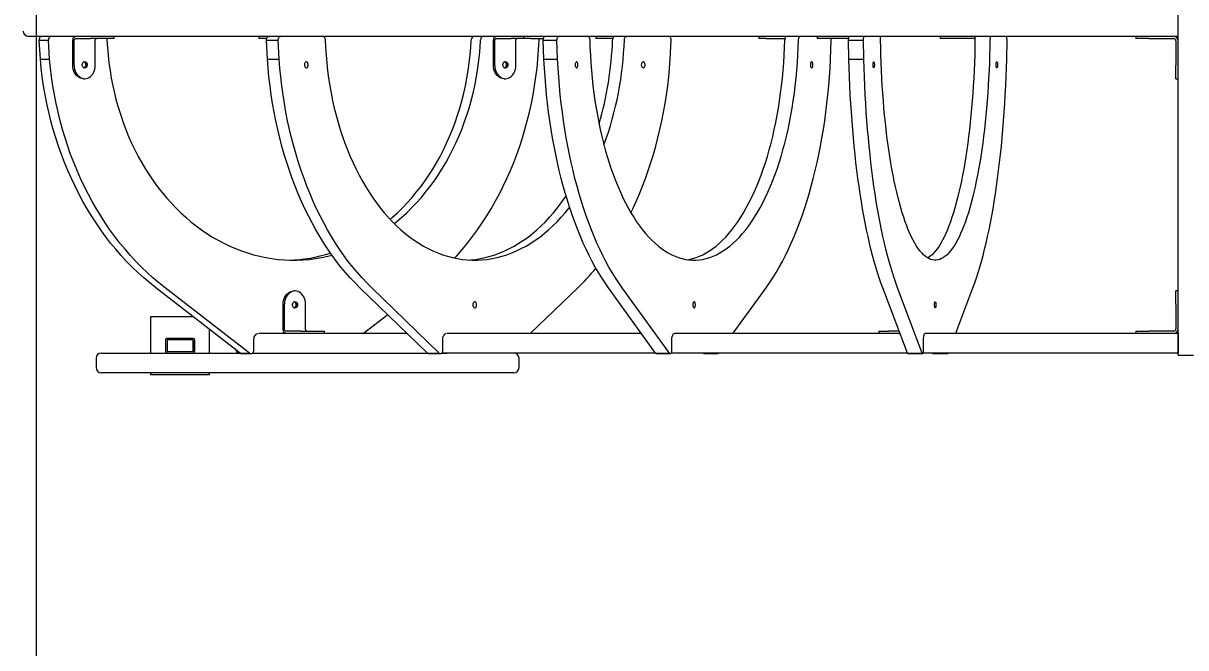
# Model space of a CAD drawing. Header units: millimetres. Extents: x -5243 to 4376, y -6091 to 4501.
# Drawn here: x -2924 to -1334, y -809 to 45 of the extents above; entities that cross this region are included whole.
import ezdxf

# ---------------------------------------------------------------- set-up
doc = ezdxf.new("R2010")
doc.units = ezdxf.units.MM
doc.layers.add('DIKOM_РАЗМЕР_ЗОНА', color=7, linetype='Continuous')
doc.layers.add('DIKOM_РАЗМЕР_ОБЪЕКТА', color=7, linetype='Continuous')
doc.styles.add('style1', font='arial.ttf', dxfattribs={"width": 0.8})
doc.dimstyles.new('1-50', dxfattribs={"dimtxt": 300, "dimasz": 200, "dimexe": 100, "dimexo": 0, "dimgap": 100, "dimtad": 1, "dimtxsty": 'style1', "dimcen": 200, "dimclrd": 7, "dimclre": 7, "dimclrt": 7, "dimadec": 1, "dimazin": 2, "dimtfac": 1, "dimtmove": 0, "dimatfit": 2, "dimfxl": 0, "dimlwd": 25, "dimlwe": 18, "dimarcsym": 0})

# ---------------------------------------------------------------- blocks, each defined once
blk = doc.blocks.new('*D11')
at = {"layer": 'Defpoints', "color": 0, "transparency": 16777216}
for p in [(-2906.5, 292.2), (2875.7, 212), (-2906.5, -4465.8)]:
    blk.add_point(p, dxfattribs=at)
at = {"layer": 'DIKOM_РАЗМЕР_ОБЪЕКТА', "color": 7, "lineweight": 18, "transparency": 16777216}
for p, q in [((-2906.5, 292.2), (-2906.5, -4565.8)), ((2875.7, 212), (2875.7, -4565.8))]:
    blk.add_line(p, q, dxfattribs=at)
at = {"layer": 'DIKOM_РАЗМЕР_ОБЪЕКТА', "color": 7, "lineweight": 25, "transparency": 16777216}
blk.add_line((2675.7, -4465.8), (-2706.5, -4465.8), dxfattribs=at)
at = {"layer": 'DIKOM_РАЗМЕР_ОБЪЕКТА', "color": 7, "transparency": 16777216}
for points in [[(-2706.5, -4432.5), (-2706.5, -4499.1), (-2906.5, -4465.8)], [(2675.7, -4432.5), (2675.7, -4499.1), (2875.7, -4465.8)]]:
    blk.add_solid(points, dxfattribs=at)
at = {"layer": 'DIKOM_РАЗМЕР_ОБЪЕКТА', "color": 7, "transparency": 16777216, "insert": (1204.8, -4212.6), "char_height": 300, "attachment_point": 5, "style": 'style1'}
blk.add_mtext('5800', dxfattribs=at)
blk = doc.blocks.new('*D12')
at = {"layer": 'Defpoints', "color": 0, "transparency": 16777216}
for p in [(-1173.1, 2502), (-3508.9, -3299.1), (1059.9, -3299.1)]:
    blk.add_point(p, dxfattribs=at)
at = {"layer": 'DIKOM_РАЗМЕР_ОБЪЕКТА', "color": 7, "lineweight": 18, "transparency": 16777216}
for p, q in [((-1173.1, 2502), (-3608.9, 2502)), ((1059.9, -3299.1), (-3608.9, -3299.1))]:
    blk.add_line(p, q, dxfattribs=at)
at = {"layer": 'DIKOM_РАЗМЕР_ОБЪЕКТА', "color": 7, "lineweight": 25, "transparency": 16777216}
blk.add_line((-3508.9, 2302), (-3508.9, -3099.1), dxfattribs=at)
at = {"layer": 'DIKOM_РАЗМЕР_ОБЪЕКТА', "color": 7, "transparency": 16777216}
for points in [[(-3542.2, 2302), (-3475.6, 2302), (-3508.9, 2502)], [(-3542.2, -3099.1), (-3475.6, -3099.1), (-3508.9, -3299.1)]]:
    blk.add_solid(points, dxfattribs=at)
at = {"layer": 'DIKOM_РАЗМЕР_ОБЪЕКТА', "color": 7, "transparency": 16777216, "insert": (-3762.1, 53.3), "char_height": 300, "attachment_point": 5, "rotation": 90, "style": 'style1'}
blk.add_mtext('5800', dxfattribs=at)
blk = doc.blocks.new('*D13')
at = {"layer": 'Defpoints', "color": 0, "transparency": 16777216}
for p in [(-890.5, 4500.9), (-4792.5, -4799.1), (1170.9, -4799.1)]:
    blk.add_point(p, dxfattribs=at)
at = {"layer": 'DIKOM_РАЗМЕР_ЗОНА', "color": 7, "lineweight": 18, "transparency": 16777216}
for p, q in [((-890.5, 4500.9), (-4892.5, 4500.9)), ((1170.9, -4799.1), (-4892.5, -4799.1))]:
    blk.add_line(p, q, dxfattribs=at)
at = {"layer": 'DIKOM_РАЗМЕР_ЗОНА', "color": 7, "lineweight": 25, "transparency": 16777216}
blk.add_line((-4792.5, 4300.9), (-4792.5, -4599.1), dxfattribs=at)
at = {"layer": 'DIKOM_РАЗМЕР_ЗОНА', "color": 7, "transparency": 16777216}
for points in [[(-4825.8, 4300.9), (-4759.1, 4300.9), (-4792.5, 4500.9)], [(-4825.8, -4599.1), (-4759.1, -4599.1), (-4792.5, -4799.1)]]:
    blk.add_solid(points, dxfattribs=at)
at = {"layer": 'DIKOM_РАЗМЕР_ЗОНА', "color": 7, "transparency": 16777216, "insert": (-5045.8, 21.3), "char_height": 300, "attachment_point": 5, "rotation": 90, "style": 'style1'}
blk.add_mtext('9300', dxfattribs=at)
blk = doc.blocks.new('*D14')
at = {"layer": 'Defpoints', "color": 0, "transparency": 16777216}
for p in [(4375.8, 43.3), (-4406.5, -179.2), (4375.8, -5991.4)]:
    blk.add_point(p, dxfattribs=at)
at = {"layer": 'DIKOM_РАЗМЕР_ЗОНА', "color": 7, "lineweight": 18, "transparency": 16777216}
for p, q in [((4375.8, 43.3), (4375.8, -6091.4)), ((-4406.5, -179.2), (-4406.5, -6091.4))]:
    blk.add_line(p, q, dxfattribs=at)
at = {"layer": 'DIKOM_РАЗМЕР_ЗОНА', "color": 7, "lineweight": 25, "transparency": 16777216}
blk.add_line((-4206.5, -5991.4), (4175.8, -5991.4), dxfattribs=at)
at = {"layer": 'DIKOM_РАЗМЕР_ЗОНА', "color": 7, "transparency": 16777216}
for points in [[(-4206.5, -5958.1), (-4206.5, -6024.8), (-4406.5, -5991.4)], [(4175.8, -5958.1), (4175.8, -6024.8), (4375.8, -5991.4)]]:
    blk.add_solid(points, dxfattribs=at)
at = {"layer": 'DIKOM_РАЗМЕР_ЗОНА', "color": 7, "transparency": 16777216, "insert": (1186.8, -5738.3), "char_height": 300, "attachment_point": 5, "style": 'style1'}
blk.add_mtext('8800', dxfattribs=at)

msp = doc.modelspace()

# ---------------------------------------------------------------- linework, layer by layer
at = {"color": 7, "linetype": 'Continuous', "lineweight": 15}
for p, q in [((-1344.07, -309.1), (-1344.07, 390.9)), ((-2906.466, 27.4), (-2917.079, 27.4)), ((-2892.051, 27.4), (-2906.466, 27.4)), ((-2902.266, 22.177), (-2889.665, 22.177)), ((-2900.698, -3.746), (-2902.266, 22.177)), ((-2888.384, 27.4), (-2892.051, 27.4)), ((-2888.097, -3.746), (-2889.665, 22.177)), ((-2598.467, 27.4), (-2888.384, 27.4)), ((-2856.17, -12.6), (-2856.17, 21.4)), ((-2854.369, -12.6), (-2854.369, 21.4)), ((-2852.569, 24.4), (-2832.167, 24.4)), ((-2806.967, 24.4), (-2832.167, 24.4)), ((-2825.571, -12.6), (-2825.571, 21.4)), ((-2799.768, 24.4), (-2806.967, 24.4)), ((-2799.768, 24.4), (-2799.768, 27.4)), ((-2601.654, 27.4), (-2601.654, 24.4)), ((-2595.187, 24.4), (-2601.654, 24.4)), ((-2593.243, 27.4), (-2598.467, 27.4)), ((-2591.039, 24.4), (-2595.187, 24.4)), ((-2577.084, 27.4), (-2593.243, 27.4)), ((-2591.303, 22.177), (-2575.18, 22.177)), ((-2590.047, -3.746), (-2591.303, 22.177)), ((-2572.269, 27.4), (-2577.084, 27.4)), ((-2573.924, -3.746), (-2575.18, 22.177)), ((-2219.956, 27.4), (-2572.269, 27.4)), ((-2280.663, -12.6), (-2280.663, 21.4)), ((-2278.863, -12.6), (-2278.863, 21.4)), ((-2277.063, 24.4), (-2256.661, 24.4)), ((-2239.608, 24.4), (-2256.661, 24.4)), ((-2250.065, -12.6), (-2250.065, 21.4)), ((-2239.608, 27.4), (-2239.608, 24.4)), ((-2229.657, 24.4), (-2239.608, 24.4)), ((-2229.657, 24.4), (-2212.419, 24.4)), ((-2213.966, 27.4), (-2219.956, 27.4)), ((-2219.938, -3.746), (-2218.369, 22.177)), ((-2195.081, 27.4), (-2213.966, 27.4)), ((-2212.604, 22.177), (-2193.82, 22.177)), ((-2211.727, -3.746), (-2212.604, 22.177)), ((-2189.502, 27.4), (-2195.081, 27.4)), ((-2192.944, -3.746), (-2193.82, 22.177)), ((-1801.971, 27.4), (-2189.502, 27.4)), ((-2140.716, 27.4), (-2140.716, 24.4)), ((-2134.249, 24.4), (-2140.716, 24.4)), ((-2117.522, 24.4), (-2134.249, 24.4)), ((-2038.777, -3.746), (-2037.521, 22.177)), ((-1917.896, 27.4), (-1917.896, 24.4)), ((-1907.945, 24.4), (-1917.896, 24.4)), ((-1907.945, 24.4), (-1881.928, 24.4)), ((-1837.77, 27.4), (-1837.77, 24.4)), ((-1823.983, 24.4), (-1837.77, 24.4)), ((-1794.798, 24.4), (-1823.983, 24.4)), ((-1819.438, -3.746), (-1818.561, 22.177)), ((-1795.682, 27.4), (-1801.971, 27.4)), ((-1775.094, 27.4), (-1795.682, 27.4)), ((-1794.894, 22.177), (-1774.477, 22.177)), ((-1794.435, -3.746), (-1794.894, 22.177)), ((-1768.948, 27.4), (-1775.094, 27.4)), ((-1774.019, -3.746), (-1774.477, 22.177)), ((-1408.405, 27.4), (-1768.948, 27.4)), ((-1669.385, 27.4), (-1669.385, 24.4)), ((-1655.598, 24.4), (-1669.385, 24.4)), ((-1622.543, 24.4), (-1655.598, 24.4)), ((-1578.525, -3.746), (-1578.067, 22.177)), ((-1344.07, 27.4), (-1408.405, 27.4)), ((-1402.07, 27.4), (-1402.07, 24.4)), ((-1384.07, 24.4), (-1402.07, 24.4)), ((-1384.07, 24.4), (-1350.07, 24.4)), ((-1347.07, 21.4), (-1347.07, -12.6)), ((-2900.698, -3.746), (-2888.097, -3.746)), ((-2590.047, -3.746), (-2573.924, -3.746)), ((-2211.727, -3.746), (-2192.944, -3.746)), ((-1794.435, -3.746), (-1774.019, -3.746)), ((-1347.07, -30.6), (-1347.07, -12.6)), ((-2841.77, -30.6), (-2839.97, -30.6)), ((-2266.264, -30.6), (-2264.464, -30.6)), ((-1347.07, -30.6), (-1344.07, -30.6)), ((-2627.194, -406.061), (-2742.673, -316.822)), ((-2614.593, -406.061), (-2730.072, -316.822)), ((-2370.991, -406.061), (-2463.48, -316.822)), ((-2354.867, -406.061), (-2447.357, -316.822)), ((-2229.868, -379.079), (-2165.343, -316.822)), ((-2058.836, -406.061), (-2123.39, -316.822)), ((-2040.053, -406.061), (-2104.607, -316.822)), ((-1952.81, -379.079), (-1907.775, -316.822)), ((-1714.412, -406.061), (-1748.2, -316.822)), ((-1693.996, -406.061), (-1727.783, -316.822)), ((-1648.333, -379.079), (-1624.761, -316.822)), ((-1344.07, -409.1), (-1344.07, -309.1)), ((-2552.217, -321.08), (-2554.017, -321.08)), ((-1344.07, -321.079), (-1347.07, -321.079)), ((-1347.07, -339.079), (-1347.07, -321.079)), ((-2568.417, -373.08), (-2568.417, -339.08)), ((-2566.617, -373.08), (-2566.617, -339.08)), ((-2537.818, -373.08), (-2537.818, -339.08)), ((-1347.07, -339.079), (-1347.07, -373.079)), ((-2749.567, -406.079), (-2749.567, -356.079)), ((-2749.567, -356.079), (-2749.564, -356.079)), ((-2749.564, -406.079), (-2749.564, -356.079)), ((-2749.564, -356.079), (-2691.873, -356.079)), ((-2458.525, -379.079), (-2425.448, -353.518)), ((-2669.564, -373.319), (-2669.564, -406.079)), ((-2601.231, -379.079), (-2597.558, -379.079)), ((-2597.558, -379.079), (-2398.956, -379.079)), ((-2544.414, -376.08), (-2564.816, -376.08)), ((-2544.414, -376.08), (-2519.214, -376.08)), ((-2519.214, -376.08), (-2512.015, -376.08)), ((-2512.015, -379.079), (-2512.015, -376.08)), ((-2344.172, -379.079), (-2339.382, -379.079)), ((-2339.382, -379.079), (-2078.355, -379.079)), ((-2078.752, -378.53), (-2078.752, -379.079)), ((-2032.533, -379.079), (-2027.015, -379.079)), ((-2027.015, -379.079), (-1724.628, -379.079)), ((-1753.578, -376.08), (-1753.578, -379.079)), ((-1753.578, -376.08), (-1739.791, -376.08)), ((-1725.764, -376.08), (-1739.791, -376.08)), ((-1690.041, -379.079), (-1683.977, -379.079)), ((-1683.977, -379.079), (-1550.63, -379.079)), ((-1550.63, -379.079), (-1445.104, -379.079)), ((-1445.104, -379.079), (-1344.07, -379.079)), ((-1402.07, -376.079), (-1402.07, -379.079)), ((-1402.07, -376.079), (-1384.07, -376.079)), ((-1350.07, -376.079), (-1384.07, -376.079)), ((-1344.07, -379.079), (-1344.07, -386.079)), ((-2729.564, -388.579), (-2729.564, -403.579)), ((-2729.236, -388.579), (-2729.236, -403.579)), ((-2727.235, -388.579), (-2727.235, -403.579)), ((-2726.736, -386.079), (-2727.064, -386.079)), ((-2691.735, -386.079), (-2726.736, -386.079)), ((-2691.735, -388.079), (-2726.736, -388.079)), ((-2691.565, -403.579), (-2691.565, -388.579)), ((-2691.236, -403.579), (-2691.236, -388.579)), ((-2689.235, -403.579), (-2689.235, -388.579)), ((-2608.414, -401.868), (-2608.414, -387.079)), ((-2349.918, -401.868), (-2349.918, -387.079)), ((-2036.599, -401.868), (-2036.599, -387.079)), ((-1692.188, -401.868), (-1692.188, -387.079)), ((-1344.07, -386.079), (-1344.07, -399.079)), ((-2824.46, -413.079), (-2824.46, -426.079)), ((-2817.46, -406.079), (-2808.193, -406.079)), ((-2808.193, -406.079), (-2627.172, -406.079)), ((-2726.736, -404.079), (-2691.735, -404.079)), ((-2627.172, -406.079), (-2627.418, -406.079)), ((-2627.194, -406.061), (-2614.593, -406.061)), ((-2625.015, -406.869), (-2612.414, -406.869)), ((-2610.257, -406.079), (-2601.231, -406.079)), ((-2601.231, -406.079), (-2597.558, -406.079)), ((-2597.558, -406.079), (-2370.973, -406.079)), ((-2370.991, -406.061), (-2354.867, -406.061)), ((-2369.245, -406.869), (-2353.122, -406.869)), ((-2351.394, -406.079), (-2349.599, -406.079)), ((-2344.172, -406.079), (-2351.394, -406.079)), ((-2349.599, -406.079), (-2344.172, -406.079)), ((-2339.382, -406.079), (-2344.172, -406.079)), ((-2058.824, -406.079), (-2339.382, -406.079)), ((-2245.799, -426.079), (-2245.799, -413.079)), ((-2058.836, -406.061), (-2040.053, -406.061)), ((-2057.618, -406.869), (-2038.835, -406.869)), ((-2032.533, -406.079), (-2037.629, -406.079)), ((-2027.015, -406.079), (-2032.533, -406.079)), ((-1716.709, -406.079), (-2027.015, -406.079)), ((-1992.33, -406.869), (-1973.546, -406.869)), ((-1714.406, -406.079), (-1716.709, -406.079)), ((-1714.412, -406.061), (-1693.996, -406.061)), ((-1713.775, -406.869), (-1693.358, -406.869)), ((-1690.041, -406.079), (-1692.727, -406.079)), ((-1683.977, -406.079), (-1690.041, -406.079)), ((-1550.63, -406.079), (-1683.977, -406.079)), ((-1679.603, -406.869), (-1659.186, -406.869)), ((-1445.104, -406.079), (-1550.63, -406.079)), ((-1344.07, -406.079), (-1445.104, -406.079)), ((-1344.07, -399.079), (-1344.07, -406.079)), ((-1344.07, -409.1), (-1323.07, -409.1)), ((-2808.193, -433.079), (-2817.46, -433.079)), ((-2615.616, -433.079), (-2808.193, -433.079)), ((-2749.567, -436.079), (-2749.567, -433.079)), ((-2749.567, -436.079), (-2749.564, -436.079)), ((-2749.564, -436.079), (-2749.564, -433.079)), ((-2669.564, -436.079), (-2749.564, -436.079)), ((-2669.564, -433.079), (-2669.564, -436.079)), ((-2601.231, -433.079), (-2615.616, -433.079)), ((-2597.558, -433.079), (-2601.231, -433.079)), ((-2365.35, -433.079), (-2597.558, -433.079)), ((-2360.254, -433.079), (-2365.35, -433.079)), ((-2349.599, -433.079), (-2360.254, -433.079)), ((-2252.799, -433.079), (-2349.599, -433.079))]:
    msp.add_line(p, q, dxfattribs=at)
at = {"color": 7, "linetype": 'Continuous', "lineweight": 15, "flags": 128}
for points in [[(-2856.17, 21.4), (-2856.101, 22.571), (-2855.895, 23.696), (-2855.563, 24.733), (-2855.115, 25.643), (-2854.569, 26.389), (-2853.947, 26.943), (-2853.271, 27.285), (-2852.569, 27.4)], [(-2854.369, 21.4), (-2854.335, 21.985), (-2854.232, 22.548), (-2854.066, 23.067), (-2853.842, 23.521), (-2853.569, 23.894), (-2853.258, 24.172), (-2852.92, 24.342), (-2852.569, 24.4)], [(-2825.571, 21.4), (-2825.536, 21.985), (-2825.434, 22.548), (-2825.267, 23.067), (-2825.044, 23.521), (-2824.771, 23.894), (-2824.46, 24.172), (-2824.122, 24.342), (-2823.77, 24.4)], [(-2809.911, 24.4), (-2809.698, 23.62), (-2809.584, 22.686)], [(-2809.584, 22.686), (-2808.954, 12.072), (-2808.043, 1.489), (-2806.851, -9.05), (-2805.379, -19.533), (-2803.629, -29.95), (-2801.603, -40.288), (-2799.303, -50.536), (-2796.732, -60.683), (-2793.892, -70.717), (-2790.786, -80.628), (-2787.419, -90.404), (-2783.794, -100.034), (-2779.914, -109.509), (-2775.784, -118.817), (-2771.409, -127.948), (-2766.794, -136.893), (-2761.943, -145.64), (-2756.862, -154.181), (-2751.557, -162.506), (-2746.033, -170.606), (-2740.296, -178.472), (-2734.354, -186.095), (-2728.212, -193.466), (-2721.878, -200.578), (-2715.357, -207.423), (-2708.658, -213.993), (-2701.788, -220.281), (-2694.755, -226.28), (-2687.566, -231.983), (-2680.229, -237.384), (-2672.752, -242.477), (-2665.144, -247.257), (-2657.414, -251.717), (-2649.569, -255.854), (-2641.618, -259.662), (-2633.57, -263.138), (-2625.434, -266.277), (-2617.219, -269.076), (-2608.934, -271.532), (-2600.589, -273.642), (-2592.192, -275.404), (-2583.752, -276.816), (-2575.28, -277.876), (-2566.784, -278.584), (-2558.275, -278.938), (-2549.76, -278.938), (-2541.25, -278.584), (-2532.754, -277.876), (-2524.282, -276.816), (-2515.843, -275.404), (-2507.446, -273.642), (-2501.681, -272.223)], [(-2591.303, 22.177), (-2591.267, 23.183), (-2591.102, 24.158), (-2590.815, 25.061), (-2590.418, 25.856), (-2589.927, 26.51), (-2589.362, 26.998), (-2588.745, 27.298), (-2588.102, 27.4)], [(-2575.18, 22.177), (-2575.143, 23.183), (-2574.978, 24.158), (-2574.691, 25.061), (-2574.294, 25.856), (-2573.803, 26.51), (-2573.238, 26.998), (-2572.621, 27.298), (-2571.979, 27.4)], [(-2514.238, 27.4), (-2513.636, 27.311), (-2513.055, 27.046), (-2512.516, 26.616), (-2512.039, 26.035), (-2511.64, 25.325), (-2511.334, 24.51), (-2511.131, 23.62), (-2511.04, 22.686)], [(-2511.04, 22.686), (-2510.536, 12.072), (-2509.806, 1.489), (-2508.851, -9.05), (-2507.673, -19.533), (-2506.271, -29.95), (-2504.648, -40.288), (-2502.806, -50.536), (-2500.747, -60.683), (-2498.472, -70.717), (-2495.985, -80.628), (-2493.288, -90.404), (-2490.384, -100.034), (-2487.277, -109.509), (-2483.969, -118.817), (-2480.465, -127.948), (-2476.768, -136.893), (-2472.883, -145.64), (-2468.814, -154.181), (-2464.565, -162.506), (-2460.141, -170.606), (-2455.546, -178.472), (-2450.787, -186.095), (-2445.868, -193.466), (-2440.794, -200.578), (-2435.572, -207.423), (-2430.206, -213.993), (-2424.704, -220.281), (-2419.071, -226.28), (-2413.313, -231.983), (-2407.437, -237.384), (-2401.448, -242.477), (-2395.355, -247.257), (-2389.163, -251.717), (-2382.88, -255.854), (-2376.512, -259.662), (-2370.066, -263.138), (-2363.55, -266.277), (-2356.97, -269.076), (-2350.335, -271.532), (-2343.651, -273.642), (-2336.925, -275.404), (-2330.166, -276.816), (-2323.38, -277.876), (-2316.576, -278.584), (-2309.76, -278.938), (-2302.941, -278.938), (-2296.125, -278.584), (-2289.32, -277.876), (-2282.535, -276.816), (-2275.775, -275.404), (-2269.05, -273.642), (-2262.366, -271.532), (-2255.73, -269.076), (-2249.151, -266.277), (-2242.634, -263.138), (-2236.189, -259.662), (-2229.821, -255.854), (-2223.537, -251.717), (-2217.345, -247.257), (-2211.252, -242.477), (-2205.264, -237.384), (-2199.388, -231.983), (-2193.63, -226.28), (-2187.996, -220.281), (-2182.494, -213.993), (-2177.129, -207.423), (-2176.558, -206.698)], [(-2422.099, -223.108), (-2418.847, -220.281), (-2411.977, -213.993), (-2405.278, -207.423), (-2398.758, -200.578), (-2392.423, -193.466), (-2386.281, -186.095), (-2380.339, -178.472), (-2374.603, -170.606), (-2369.079, -162.506), (-2363.774, -154.181), (-2358.693, -145.64), (-2353.842, -136.893), (-2349.226, -127.948), (-2344.851, -118.817), (-2340.722, -109.509), (-2336.842, -100.034), (-2333.216, -90.404), (-2329.849, -80.628), (-2326.744, -70.717), (-2323.904, -60.683), (-2321.332, -50.536), (-2319.032, -40.288), (-2317.006, -29.95), (-2315.256, -19.533), (-2313.785, -9.05), (-2312.592, 1.489), (-2311.681, 12.072), (-2311.052, 22.686)], [(-2416.495, -228.883), (-2413.279, -226.28), (-2406.246, -220.281), (-2399.376, -213.993), (-2392.677, -207.423), (-2386.157, -200.578), (-2379.822, -193.466), (-2373.68, -186.095), (-2367.738, -178.472), (-2362.002, -170.606), (-2356.478, -162.506), (-2351.172, -154.181), (-2346.091, -145.64), (-2341.241, -136.893), (-2336.625, -127.948), (-2332.25, -118.817), (-2328.12, -109.509), (-2324.241, -100.034), (-2320.615, -90.404), (-2317.248, -80.628), (-2314.143, -70.717), (-2311.303, -60.683), (-2308.731, -50.536), (-2306.431, -40.288), (-2304.405, -29.95), (-2302.655, -19.533), (-2301.183, -9.05), (-2299.991, 1.489), (-2299.08, 12.072), (-2298.451, 22.686)], [(-2280.663, 21.4), (-2280.594, 22.571), (-2280.389, 23.696), (-2280.057, 24.733), (-2279.609, 25.643), (-2279.063, 26.389), (-2278.441, 26.943), (-2277.765, 27.285), (-2277.063, 27.4)], [(-2278.863, 21.4), (-2278.829, 21.985), (-2278.726, 22.548), (-2278.56, 23.067), (-2278.336, 23.521), (-2278.063, 23.894), (-2277.752, 24.172), (-2277.414, 24.342), (-2277.063, 24.4)], [(-2250.065, 21.4), (-2250.03, 21.985), (-2249.928, 22.548), (-2249.761, 23.067), (-2249.537, 23.521), (-2249.265, 23.894), (-2248.954, 24.172), (-2248.616, 24.342), (-2248.265, 24.4)], [(-2212.604, 22.177), (-2212.578, 23.183), (-2212.463, 24.158), (-2212.263, 25.061), (-2211.986, 25.856), (-2211.643, 26.51), (-2211.249, 26.998), (-2210.818, 27.298), (-2210.37, 27.4)], [(-2193.82, 22.177), (-2193.795, 23.183), (-2193.68, 24.158), (-2193.48, 25.061), (-2193.202, 25.856), (-2192.86, 26.51), (-2192.465, 26.998), (-2192.035, 27.298), (-2191.586, 27.4)], [(-2151.286, 27.4), (-2150.866, 27.311), (-2150.46, 27.046), (-2150.084, 26.616), (-2149.751, 26.035), (-2149.473, 25.325), (-2149.259, 24.51), (-2149.118, 23.62), (-2149.054, 22.686)], [(-2149.054, 22.686), (-2148.702, 12.072), (-2148.193, 1.489), (-2147.527, -9.05), (-2146.704, -19.533), (-2145.726, -29.95), (-2144.593, -40.288), (-2143.307, -50.536), (-2141.87, -60.683), (-2140.282, -70.717), (-2138.546, -80.628), (-2136.664, -90.404), (-2134.637, -100.034), (-2132.469, -109.509), (-2130.16, -118.817), (-2127.714, -127.948), (-2125.134, -136.893), (-2122.423, -145.64), (-2119.582, -154.181), (-2116.617, -162.506), (-2113.529, -170.606), (-2110.322, -178.472), (-2107, -186.095), (-2103.567, -193.466), (-2100.026, -200.578), (-2096.381, -207.423), (-2092.636, -213.993), (-2088.796, -220.281), (-2084.864, -226.28), (-2080.845, -231.983), (-2076.744, -237.384), (-2072.565, -242.477), (-2068.312, -247.257), (-2063.99, -251.717), (-2059.605, -255.854), (-2055.16, -259.662), (-2050.661, -263.138), (-2046.113, -266.277), (-2041.521, -269.076), (-2036.89, -271.532), (-2032.224, -273.642), (-2027.53, -275.404), (-2022.813, -276.816), (-2018.077, -277.876), (-2013.328, -278.584), (-2008.57, -278.938), (-2003.811, -278.938), (-1999.054, -278.584), (-1994.305, -277.876), (-1989.568, -276.816), (-1984.851, -275.404), (-1980.157, -273.642), (-1975.492, -271.532), (-1970.86, -269.076), (-1966.268, -266.277), (-1961.72, -263.138), (-1957.221, -259.662), (-1952.777, -255.854), (-1948.391, -251.717), (-1944.07, -247.257), (-1939.817, -242.477), (-1935.637, -237.384), (-1931.536, -231.983), (-1927.517, -226.28), (-1923.585, -220.281), (-1919.745, -213.993), (-1916, -207.423), (-1912.356, -200.578), (-1908.814, -193.466), (-1905.381, -186.095), (-1902.059, -178.472), (-1898.853, -170.606), (-1895.765, -162.506), (-1892.799, -154.181), (-1889.959, -145.64), (-1887.247, -136.893), (-1884.667, -127.948), (-1882.221, -118.817), (-1879.913, -109.509), (-1877.744, -100.034), (-1875.717, -90.404), (-1873.835, -80.628), (-1872.099, -70.717), (-1870.511, -60.683), (-1869.074, -50.536), (-1867.788, -40.288), (-1866.656, -29.95), (-1865.678, -19.533), (-1864.855, -9.05), (-1864.188, 1.489), (-1863.679, 12.072), (-1863.327, 22.686)], [(-2114.586, 27.4), (-2115.188, 27.311), (-2115.769, 27.046), (-2116.308, 26.616), (-2116.785, 26.035), (-2117.184, 25.325), (-2117.49, 24.51), (-2117.692, 23.62), (-2117.784, 22.686)], [(-2101.661, 22.686), (-2101.569, 23.62), (-2101.366, 24.51), (-2101.061, 25.325), (-2100.662, 26.035), (-2100.184, 26.616), (-2099.646, 27.046), (-2099.065, 27.311), (-2098.462, 27.4)], [(-2037.521, 22.177), (-2037.557, 23.183), (-2037.722, 24.158), (-2038.009, 25.061), (-2038.406, 25.856), (-2038.897, 26.51), (-2039.463, 26.998), (-2040.079, 27.298), (-2040.721, 27.4)], [(-2015.582, -278.292), (-2013.088, -277.876), (-2008.352, -276.816), (-2003.634, -275.404), (-1998.94, -273.642), (-1994.275, -271.532), (-1989.644, -269.076), (-1985.052, -266.277), (-1980.504, -263.138), (-1976.005, -259.662), (-1971.56, -255.854), (-1967.174, -251.717), (-1962.853, -247.257), (-1958.6, -242.477), (-1954.421, -237.384), (-1950.319, -231.983), (-1946.3, -226.28), (-1942.369, -220.281), (-1938.529, -213.993), (-1934.784, -207.423), (-1931.139, -200.578), (-1927.598, -193.466), (-1924.164, -186.095), (-1920.842, -178.472), (-1917.636, -170.606), (-1914.548, -162.506), (-1911.582, -154.181), (-1908.742, -145.64), (-1906.03, -136.893), (-1903.45, -127.948), (-1901.005, -118.817), (-1898.696, -109.509), (-1896.527, -100.034), (-1894.5, -90.404), (-1892.618, -80.628), (-1890.882, -70.717), (-1889.295, -60.683), (-1887.857, -50.536), (-1886.572, -40.288), (-1885.439, -29.95), (-1884.461, -19.533), (-1883.638, -9.05), (-1882.971, 1.489), (-1882.462, 12.072), (-1882.111, 22.686)], [(-1879.878, 27.4), (-1880.299, 27.311), (-1880.704, 27.046), (-1881.08, 26.616), (-1881.413, 26.035), (-1881.692, 25.325), (-1881.905, 24.51), (-1882.047, 23.62), (-1882.111, 22.686)], [(-1863.327, 22.686), (-1863.263, 23.62), (-1863.122, 24.51), (-1862.908, 25.325), (-1862.63, 26.035), (-1862.297, 26.616), (-1861.921, 27.046), (-1861.515, 27.311), (-1861.095, 27.4)], [(-1794.894, 22.177), (-1794.881, 23.183), (-1794.821, 24.158), (-1794.716, 25.061), (-1794.571, 25.856), (-1794.392, 26.51), (-1794.185, 26.998), (-1793.96, 27.298), (-1793.725, 27.4)], [(-1774.477, 22.177), (-1774.464, 23.183), (-1774.404, 24.158), (-1774.299, 25.061), (-1774.154, 25.856), (-1773.975, 26.51), (-1773.768, 26.998), (-1773.543, 27.298), (-1773.308, 27.4)], [(-1751.047, 22.686), (-1751.08, 23.62), (-1751.154, 24.51), (-1751.266, 25.325), (-1751.412, 26.035), (-1751.586, 26.616), (-1751.783, 27.046), (-1751.995, 27.311), (-1752.215, 27.4)], [(-1601.497, 22.686), (-1601.681, 12.072), (-1601.948, 1.489), (-1602.297, -9.05), (-1602.727, -19.533), (-1603.239, -29.95), (-1603.832, -40.288), (-1604.505, -50.536), (-1605.257, -60.683), (-1606.088, -70.717), (-1606.997, -80.628), (-1607.982, -90.404), (-1609.043, -100.034), (-1610.178, -109.509), (-1611.386, -118.817), (-1612.666, -127.948), (-1614.017, -136.893), (-1615.436, -145.64), (-1616.923, -154.181), (-1618.475, -162.506), (-1620.091, -170.606), (-1621.769, -178.472), (-1623.508, -186.095), (-1625.305, -193.466), (-1627.159, -200.578), (-1629.066, -207.423), (-1631.026, -213.993), (-1633.036, -220.281), (-1635.094, -226.28), (-1637.198, -231.983), (-1639.344, -237.384), (-1641.532, -242.477), (-1643.758, -247.257), (-1646.02, -251.717), (-1648.315, -255.854), (-1650.641, -259.662), (-1652.996, -263.138), (-1655.377, -266.277), (-1657.78, -269.076), (-1660.204, -271.532), (-1662.646, -273.642), (-1665.103, -275.404), (-1667.572, -276.816), (-1670.051, -277.876), (-1672.537, -278.584), (-1675.026, -278.938), (-1677.518, -278.938), (-1680.007, -278.584), (-1682.493, -277.876), (-1684.972, -276.816), (-1687.441, -275.404), (-1689.898, -273.642), (-1692.34, -271.532), (-1694.764, -269.076), (-1697.167, -266.277), (-1699.548, -263.138), (-1701.903, -259.662), (-1704.229, -255.854), (-1706.524, -251.717), (-1708.786, -247.257), (-1711.012, -242.477), (-1713.2, -237.384), (-1715.346, -231.983), (-1717.45, -226.28), (-1719.508, -220.281), (-1721.518, -213.993), (-1723.478, -207.423), (-1725.385, -200.578), (-1727.239, -193.466), (-1729.036, -186.095), (-1730.775, -178.472), (-1732.453, -170.606), (-1734.069, -162.506), (-1735.621, -154.181), (-1737.108, -145.64), (-1738.527, -136.893), (-1739.878, -127.948), (-1741.158, -118.817), (-1742.366, -109.509), (-1743.501, -100.034), (-1744.562, -90.404), (-1745.547, -80.628), (-1746.456, -70.717), (-1747.287, -60.683), (-1748.039, -50.536), (-1748.712, -40.288), (-1749.305, -29.95), (-1749.817, -19.533), (-1750.247, -9.05), (-1750.596, 1.489), (-1750.863, 12.072), (-1751.047, 22.686)], [(-1621.914, 22.686), (-1622.098, 12.072), (-1622.364, 1.489), (-1622.713, -9.05), (-1623.144, -19.533), (-1623.656, -29.95), (-1624.249, -40.288), (-1624.922, -50.536), (-1625.674, -60.683), (-1626.505, -70.717), (-1627.413, -80.628), (-1628.399, -90.404), (-1629.46, -100.034), (-1630.595, -109.509), (-1631.803, -118.817), (-1633.083, -127.948), (-1634.433, -136.893), (-1635.853, -145.64), (-1637.339, -154.181), (-1638.892, -162.506), (-1640.508, -170.606), (-1642.186, -178.472), (-1643.925, -186.095), (-1645.722, -193.466), (-1647.575, -200.578), (-1649.483, -207.423), (-1651.443, -213.993), (-1653.453, -220.281), (-1655.511, -226.28), (-1657.614, -231.983), (-1659.761, -237.384), (-1661.949, -242.477), (-1664.175, -247.257), (-1666.436, -251.717), (-1668.732, -255.854), (-1671.058, -259.662), (-1673.413, -263.138), (-1675.793, -266.277), (-1678.197, -269.076), (-1680.621, -271.532), (-1683.063, -273.642), (-1685.519, -275.404), (-1686.48, -275.996)], [(-1621.069, 27.205), (-1621.405, 27.285), (-1622.543, 27.4)], [(-1621.827, 24.308), (-1621.974, 24.342), (-1622.543, 24.4)], [(-1621.914, 22.686), (-1621.88, 23.62), (-1621.806, 24.51), (-1621.695, 25.325), (-1621.549, 26.035), (-1621.375, 26.616), (-1621.178, 27.046), (-1620.966, 27.311), (-1620.745, 27.4)], [(-1600.329, 27.4), (-1600.549, 27.311), (-1600.761, 27.046), (-1600.958, 26.616), (-1601.132, 26.035), (-1601.278, 25.325), (-1601.39, 24.51), (-1601.464, 23.62), (-1601.497, 22.686)], [(-1578.067, 22.177), (-1578.08, 23.183), (-1578.14, 24.158), (-1578.245, 25.061), (-1578.39, 25.856), (-1578.569, 26.51), (-1578.776, 26.998), (-1579.001, 27.298), (-1579.236, 27.4)], [(-2742.673, -316.822), (-2751.006, -310.166), (-2759.18, -303.208), (-2767.186, -295.954), (-2775.02, -288.41), (-2782.673, -280.583), (-2790.14, -272.478), (-2797.414, -264.104), (-2804.488, -255.467), (-2811.357, -246.574), (-2818.015, -237.434), (-2824.456, -228.055), (-2830.674, -218.443), (-2836.664, -208.608), (-2842.421, -198.558), (-2847.941, -188.301), (-2853.218, -177.847), (-2858.247, -167.204), (-2863.026, -156.381), (-2867.548, -145.388), (-2871.811, -134.234), (-2875.811, -122.929), (-2879.544, -111.483), (-2883.008, -99.904), (-2886.199, -88.204), (-2889.114, -76.392), (-2891.752, -64.479), (-2894.109, -52.474), (-2896.183, -40.387), (-2897.974, -28.23), (-2899.48, -16.013), (-2900.698, -3.746)], [(-2730.072, -316.822), (-2738.405, -310.166), (-2746.578, -303.208), (-2754.585, -295.954), (-2762.419, -288.41), (-2770.072, -280.583), (-2777.539, -272.478), (-2784.812, -264.104), (-2791.887, -255.467), (-2798.756, -246.574), (-2805.414, -237.434), (-2811.854, -228.055), (-2818.073, -218.443), (-2824.063, -208.608), (-2829.821, -198.558), (-2835.34, -188.301), (-2840.617, -177.847), (-2845.646, -167.204), (-2850.424, -156.381), (-2854.947, -145.388), (-2859.21, -134.234), (-2863.21, -122.929), (-2866.943, -111.483), (-2870.407, -99.904), (-2873.598, -88.204), (-2876.513, -76.392), (-2879.15, -64.479), (-2881.507, -52.474), (-2883.583, -40.387), (-2885.373, -28.23), (-2886.878, -16.013), (-2888.097, -3.746)], [(-2841.77, -30.6), (-2843.82, -30.417), (-2845.827, -29.871), (-2847.752, -28.973), (-2849.555, -27.743), (-2851.2, -26.204), (-2852.653, -24.388), (-2853.884, -22.332), (-2854.868, -20.077), (-2855.586, -17.671), (-2856.023, -15.162), (-2856.17, -12.6)], [(-2854.369, -12.6), (-2854.223, -15.162), (-2853.786, -17.671), (-2853.068, -20.077), (-2852.084, -22.332), (-2850.852, -24.388), (-2849.4, -26.204), (-2847.755, -27.743), (-2845.952, -28.973), (-2844.027, -29.871), (-2842.02, -30.417), (-2839.97, -30.6)], [(-2839.97, -16), (-2840.962, -15.822), (-2841.873, -15.302), (-2842.63, -14.481), (-2843.172, -13.428), (-2843.454, -12.226), (-2843.454, -10.974), (-2843.172, -9.772), (-2842.63, -8.719), (-2841.873, -7.899), (-2840.962, -7.378), (-2839.97, -7.2), (-2838.978, -7.378), (-2838.067, -7.899), (-2837.31, -8.719), (-2836.768, -9.772), (-2836.486, -10.974), (-2836.486, -12.226), (-2836.768, -13.428), (-2837.31, -14.481), (-2838.067, -15.302), (-2838.978, -15.822), (-2839.97, -16)], [(-2841.467, -15.582), (-2841.058, -15.5), (-2840.17, -15.064), (-2839.425, -14.321), (-2838.887, -13.336), (-2838.606, -12.196), (-2838.606, -11.004), (-2838.887, -9.864), (-2839.425, -8.879), (-2840.17, -8.136), (-2841.058, -7.7), (-2841.467, -7.618)], [(-2840.87, -7.346), (-2840.779, -7.378), (-2839.867, -7.899), (-2839.11, -8.719), (-2838.569, -9.772), (-2838.286, -10.974), (-2838.286, -12.226), (-2838.569, -13.428), (-2839.11, -14.481), (-2839.867, -15.302), (-2840.779, -15.822), (-2840.87, -15.854)], [(-2839.97, -30.6), (-2837.921, -30.417), (-2835.913, -29.871), (-2833.989, -28.973), (-2832.185, -27.743), (-2830.541, -26.204), (-2829.088, -24.388), (-2827.857, -22.332), (-2826.872, -20.077), (-2826.154, -17.671), (-2825.717, -15.162), (-2825.571, -12.6)], [(-2463.48, -316.822), (-2470.154, -310.166), (-2476.701, -303.208), (-2483.114, -295.954), (-2489.388, -288.41), (-2495.518, -280.583), (-2501.498, -272.478), (-2507.324, -264.104), (-2512.99, -255.467), (-2518.491, -246.574), (-2523.824, -237.434), (-2528.982, -228.055), (-2533.963, -218.443), (-2538.761, -208.608), (-2543.372, -198.558), (-2547.792, -188.301), (-2552.019, -177.847), (-2556.047, -167.204), (-2559.874, -156.381), (-2563.496, -145.388), (-2566.911, -134.234), (-2570.114, -122.929), (-2573.104, -111.483), (-2575.879, -99.904), (-2578.434, -88.204), (-2580.769, -76.392), (-2582.881, -64.479), (-2584.769, -52.474), (-2586.431, -40.387), (-2587.865, -28.23), (-2589.071, -16.013), (-2590.047, -3.746)], [(-2447.357, -316.822), (-2454.031, -310.166), (-2460.577, -303.208), (-2466.99, -295.954), (-2473.265, -288.41), (-2479.394, -280.583), (-2485.374, -272.478), (-2491.2, -264.104), (-2496.866, -255.467), (-2502.368, -246.574), (-2507.7, -237.434), (-2512.859, -228.055), (-2517.839, -218.443), (-2522.637, -208.608), (-2527.248, -198.558), (-2531.669, -188.301), (-2535.895, -177.847), (-2539.924, -167.204), (-2543.75, -156.381), (-2547.373, -145.388), (-2550.787, -134.234), (-2553.991, -122.929), (-2556.981, -111.483), (-2559.755, -99.904), (-2562.311, -88.204), (-2564.646, -76.392), (-2566.758, -64.479), (-2568.646, -52.474), (-2570.308, -40.387), (-2571.742, -28.23), (-2572.947, -16.013), (-2573.924, -3.746)], [(-2539.382, -11.6), (-2539.268, -12.779), (-2538.937, -13.853), (-2538.417, -14.727), (-2537.755, -15.324), (-2537.011, -15.589), (-2536.249, -15.5), (-2535.538, -15.064), (-2534.94, -14.321), (-2534.51, -13.336), (-2534.285, -12.196), (-2534.285, -11.004), (-2534.51, -9.864), (-2534.94, -8.879), (-2535.538, -8.136), (-2536.249, -7.7), (-2537.011, -7.611), (-2537.755, -7.877), (-2538.417, -8.473), (-2538.937, -9.347), (-2539.268, -10.421), (-2539.382, -11.6)], [(-2333.782, -276.105), (-2330.496, -272.478), (-2323.222, -264.104), (-2316.148, -255.467), (-2309.278, -246.574), (-2302.621, -237.434), (-2296.18, -228.055), (-2289.962, -218.443), (-2283.972, -208.608), (-2278.214, -198.558), (-2272.695, -188.301), (-2267.418, -177.847), (-2262.388, -167.204), (-2257.61, -156.381), (-2253.087, -145.388), (-2248.824, -134.234), (-2244.825, -122.929), (-2241.091, -111.483), (-2237.627, -99.904), (-2234.437, -88.204), (-2231.521, -76.392), (-2228.884, -64.479), (-2226.527, -52.474), (-2224.452, -40.387), (-2222.661, -28.23), (-2221.156, -16.013), (-2219.938, -3.746)], [(-2266.264, -30.6), (-2268.313, -30.417), (-2270.321, -29.871), (-2272.246, -28.973), (-2274.049, -27.743), (-2275.694, -26.204), (-2277.146, -24.388), (-2278.377, -22.332), (-2279.362, -20.077), (-2280.08, -17.671), (-2280.517, -15.162), (-2280.663, -12.6)], [(-2278.863, -12.6), (-2278.717, -15.162), (-2278.28, -17.671), (-2277.562, -20.077), (-2276.577, -22.332), (-2275.346, -24.388), (-2273.894, -26.204), (-2272.249, -27.743), (-2270.446, -28.973), (-2268.521, -29.871), (-2266.513, -30.417), (-2264.464, -30.6)], [(-2264.464, -16), (-2265.456, -15.822), (-2266.367, -15.302), (-2267.124, -14.481), (-2267.666, -13.428), (-2267.948, -12.226), (-2267.948, -10.974), (-2267.666, -9.772), (-2267.124, -8.719), (-2266.367, -7.899), (-2265.456, -7.378), (-2264.464, -7.2), (-2263.472, -7.378), (-2262.561, -7.899), (-2261.804, -8.719), (-2261.262, -9.772), (-2260.98, -10.974), (-2260.98, -12.226), (-2261.262, -13.428), (-2261.804, -14.481), (-2262.561, -15.302), (-2263.472, -15.822), (-2264.464, -16)], [(-2265.961, -15.582), (-2265.552, -15.5), (-2264.664, -15.064), (-2263.919, -14.321), (-2263.381, -13.336), (-2263.1, -12.196), (-2263.1, -11.004), (-2263.381, -9.864), (-2263.919, -8.879), (-2264.664, -8.136), (-2265.552, -7.7), (-2265.961, -7.618)], [(-2265.364, -7.346), (-2265.273, -7.378), (-2264.361, -7.899), (-2263.604, -8.719), (-2263.062, -9.772), (-2262.78, -10.974), (-2262.78, -12.226), (-2263.062, -13.428), (-2263.604, -14.481), (-2264.361, -15.302), (-2265.273, -15.822), (-2265.364, -15.854)], [(-2264.464, -30.6), (-2262.415, -30.417), (-2260.407, -29.871), (-2258.482, -28.973), (-2256.679, -27.743), (-2255.034, -26.204), (-2253.582, -24.388), (-2252.351, -22.332), (-2251.366, -20.077), (-2250.648, -17.671), (-2250.211, -15.162), (-2250.065, -12.6)], [(-2123.39, -316.822), (-2128.048, -310.166), (-2132.617, -303.208), (-2137.093, -295.954), (-2141.472, -288.41), (-2145.75, -280.583), (-2149.924, -272.478), (-2153.99, -264.104), (-2157.945, -255.467), (-2161.785, -246.574), (-2165.506, -237.434), (-2169.107, -228.055), (-2172.583, -218.443), (-2175.931, -208.608), (-2179.15, -198.558), (-2182.235, -188.301), (-2185.185, -177.847), (-2187.997, -167.204), (-2190.668, -156.381), (-2193.196, -145.388), (-2195.579, -134.234), (-2197.815, -122.929), (-2199.902, -111.483), (-2201.838, -99.904), (-2203.622, -88.204), (-2205.251, -76.392), (-2206.726, -64.479), (-2208.043, -52.474), (-2209.203, -40.387), (-2210.204, -28.23), (-2211.046, -16.013), (-2211.727, -3.746)], [(-2104.607, -316.822), (-2109.265, -310.166), (-2113.834, -303.208), (-2118.31, -295.954), (-2122.688, -288.41), (-2126.967, -280.583), (-2131.141, -272.478), (-2135.207, -264.104), (-2139.162, -255.467), (-2143.001, -246.574), (-2146.723, -237.434), (-2150.324, -228.055), (-2153.799, -218.443), (-2157.148, -208.608), (-2160.367, -198.558), (-2163.452, -188.301), (-2166.402, -177.847), (-2169.213, -167.204), (-2171.885, -156.381), (-2174.412, -145.388), (-2176.796, -134.234), (-2179.032, -122.929), (-2181.118, -111.483), (-2183.055, -99.904), (-2184.838, -88.204), (-2186.468, -76.392), (-2187.942, -64.479), (-2189.26, -52.474), (-2190.42, -40.387), (-2191.421, -28.23), (-2192.263, -16.013), (-2192.944, -3.746)], [(-2168.835, -11.6), (-2168.756, -12.779), (-2168.525, -13.853), (-2168.162, -14.727), (-2167.7, -15.324), (-2167.18, -15.589), (-2166.649, -15.5), (-2166.152, -15.064), (-2165.735, -14.321), (-2165.435, -13.336), (-2165.278, -12.196), (-2165.278, -11.004), (-2165.435, -9.864), (-2165.735, -8.879), (-2166.152, -8.136), (-2166.649, -7.7), (-2167.18, -7.611), (-2167.7, -7.877), (-2168.162, -8.473), (-2168.525, -9.347), (-2168.756, -10.421), (-2168.835, -11.6)], [(-2092.646, -213.976), (-2090.064, -208.608), (-2085.452, -198.558), (-2081.032, -188.301), (-2076.805, -177.847), (-2072.777, -167.204), (-2068.95, -156.381), (-2065.328, -145.388), (-2061.913, -134.234), (-2058.71, -122.929), (-2055.72, -111.483), (-2052.946, -99.904), (-2050.39, -88.204), (-2048.055, -76.392), (-2045.943, -64.479), (-2044.055, -52.474), (-2042.393, -40.387), (-2040.959, -28.23), (-2039.753, -16.013), (-2038.777, -3.746)], [(-2078.444, -11.6), (-2078.33, -12.779), (-2077.999, -13.853), (-2077.479, -14.727), (-2076.818, -15.324), (-2076.073, -15.589), (-2075.311, -15.5), (-2074.6, -15.064), (-2074.003, -14.321), (-2073.572, -13.336), (-2073.347, -12.196), (-2073.347, -11.004), (-2073.572, -9.864), (-2074.003, -8.879), (-2074.6, -8.136), (-2075.311, -7.7), (-2076.073, -7.611), (-2076.818, -7.877), (-2077.479, -8.473), (-2077.999, -9.347), (-2078.33, -10.421), (-2078.444, -11.6)], [(-1907.775, -316.822), (-1903.117, -310.166), (-1898.548, -303.208), (-1894.072, -295.954), (-1889.693, -288.41), (-1885.414, -280.583), (-1881.24, -272.478), (-1877.174, -264.104), (-1873.22, -255.467), (-1869.38, -246.574), (-1865.658, -237.434), (-1862.058, -228.055), (-1858.582, -218.443), (-1855.233, -208.608), (-1852.015, -198.558), (-1848.929, -188.301), (-1845.979, -177.847), (-1843.168, -167.204), (-1840.497, -156.381), (-1837.969, -145.388), (-1835.586, -134.234), (-1833.35, -122.929), (-1831.263, -111.483), (-1829.327, -99.904), (-1827.543, -88.204), (-1825.913, -76.392), (-1824.439, -64.479), (-1823.121, -52.474), (-1821.961, -40.387), (-1820.96, -28.23), (-1820.119, -16.013), (-1819.438, -3.746)], [(-1847.123, -11.6), (-1847.044, -12.779), (-1846.812, -13.853), (-1846.45, -14.727), (-1845.988, -15.324), (-1845.468, -15.589), (-1844.937, -15.5), (-1844.44, -15.064), (-1844.023, -14.321), (-1843.723, -13.336), (-1843.566, -12.196), (-1843.566, -11.004), (-1843.723, -9.864), (-1844.023, -8.879), (-1844.44, -8.136), (-1844.937, -7.7), (-1845.468, -7.611), (-1845.988, -7.877), (-1846.45, -8.473), (-1846.812, -9.347), (-1847.044, -10.421), (-1847.123, -11.6)], [(-1748.2, -316.822), (-1750.638, -310.166), (-1753.029, -303.208), (-1755.372, -295.954), (-1757.664, -288.41), (-1759.903, -280.583), (-1762.088, -272.478), (-1764.216, -264.104), (-1766.286, -255.467), (-1768.295, -246.574), (-1770.244, -237.434), (-1772.128, -228.055), (-1773.947, -218.443), (-1775.7, -208.608), (-1777.384, -198.558), (-1779, -188.301), (-1780.543, -177.847), (-1782.015, -167.204), (-1783.413, -156.381), (-1784.736, -145.388), (-1785.984, -134.234), (-1787.154, -122.929), (-1788.246, -111.483), (-1789.26, -99.904), (-1790.193, -88.204), (-1791.046, -76.392), (-1791.818, -64.479), (-1792.507, -52.474), (-1793.115, -40.387), (-1793.638, -28.23), (-1794.079, -16.013), (-1794.435, -3.746)], [(-1727.783, -316.822), (-1730.221, -310.166), (-1732.613, -303.208), (-1734.955, -295.954), (-1737.247, -288.41), (-1739.486, -280.583), (-1741.671, -272.478), (-1743.799, -264.104), (-1745.869, -255.467), (-1747.879, -246.574), (-1749.827, -237.434), (-1751.711, -228.055), (-1753.531, -218.443), (-1755.283, -208.608), (-1756.968, -198.558), (-1758.583, -188.301), (-1760.127, -177.847), (-1761.598, -167.204), (-1762.996, -156.381), (-1764.32, -145.388), (-1765.567, -134.234), (-1766.737, -122.929), (-1767.829, -111.483), (-1768.843, -99.904), (-1769.777, -88.204), (-1770.629, -76.392), (-1771.401, -64.479), (-1772.091, -52.474), (-1772.698, -40.387), (-1773.222, -28.23), (-1773.662, -16.013), (-1774.019, -3.746)], [(-1759.528, -11.6), (-1759.57, -12.779), (-1759.691, -13.853), (-1759.881, -14.727), (-1760.122, -15.324), (-1760.394, -15.589), (-1760.673, -15.5), (-1760.932, -15.064), (-1761.151, -14.321), (-1761.308, -13.336), (-1761.39, -12.196), (-1761.39, -11.004), (-1761.308, -9.864), (-1761.151, -8.879), (-1760.932, -8.136), (-1760.673, -7.7), (-1760.394, -7.611), (-1760.122, -7.877), (-1759.881, -8.473), (-1759.691, -9.347), (-1759.57, -10.421), (-1759.528, -11.6)], [(-1624.761, -316.822), (-1622.323, -310.166), (-1619.931, -303.208), (-1617.589, -295.954), (-1615.297, -288.41), (-1613.058, -280.583), (-1610.873, -272.478), (-1608.745, -264.104), (-1606.675, -255.467), (-1604.665, -246.574), (-1602.717, -237.434), (-1600.833, -228.055), (-1599.013, -218.443), (-1597.261, -208.608), (-1595.576, -198.558), (-1593.961, -188.301), (-1592.417, -177.847), (-1590.946, -167.204), (-1589.548, -156.381), (-1588.224, -145.388), (-1586.977, -134.234), (-1585.807, -122.929), (-1584.715, -111.483), (-1583.701, -99.904), (-1582.767, -88.204), (-1581.915, -76.392), (-1581.143, -64.479), (-1580.453, -52.474), (-1579.846, -40.387), (-1579.322, -28.23), (-1578.882, -16.013), (-1578.525, -3.746)], [(-1591.144, -11.6), (-1591.185, -12.779), (-1591.306, -13.853), (-1591.496, -14.727), (-1591.738, -15.324), (-1592.01, -15.589), (-1592.288, -15.5), (-1592.548, -15.064), (-1592.766, -14.321), (-1592.923, -13.336), (-1593.006, -12.196), (-1593.006, -11.004), (-1592.923, -9.864), (-1592.766, -8.879), (-1592.548, -8.136), (-1592.288, -7.7), (-1592.01, -7.611), (-1591.738, -7.877), (-1591.496, -8.473), (-1591.306, -9.347), (-1591.185, -10.421), (-1591.144, -11.6)], [(-2314.412, -278.735), (-2312.248, -278.584), (-2305.444, -277.876), (-2298.658, -276.816), (-2291.899, -275.404), (-2285.173, -273.642), (-2278.489, -271.532), (-2271.854, -269.076), (-2265.274, -266.277), (-2258.758, -263.138), (-2252.312, -259.662), (-2245.944, -255.854), (-2239.661, -251.717), (-2233.469, -247.257), (-2227.376, -242.477), (-2221.388, -237.384), (-2215.511, -231.983), (-2209.753, -226.28), (-2204.12, -220.281), (-2198.618, -213.993), (-2193.252, -207.423), (-2188.03, -200.578), (-2182.956, -193.466), (-2181.391, -191.173)], [(-2568.417, -339.08), (-2568.27, -336.518), (-2567.833, -334.008), (-2567.115, -331.602), (-2566.131, -329.348), (-2564.899, -327.292), (-2563.446, -325.476), (-2561.802, -323.937), (-2559.999, -322.706), (-2558.074, -321.809), (-2556.066, -321.263), (-2554.017, -321.08)], [(-2552.217, -321.08), (-2554.266, -321.263), (-2556.274, -321.809), (-2558.199, -322.706), (-2560.002, -323.937), (-2561.646, -325.476), (-2563.099, -327.292), (-2564.331, -329.348), (-2565.315, -331.602), (-2566.033, -334.008), (-2566.47, -336.518), (-2566.617, -339.08)], [(-2537.818, -339.08), (-2537.964, -336.518), (-2538.401, -334.008), (-2539.119, -331.602), (-2540.103, -329.348), (-2541.335, -327.292), (-2542.788, -325.476), (-2544.432, -323.937), (-2546.236, -322.706), (-2548.161, -321.809), (-2550.168, -321.263), (-2552.217, -321.08)], [(-2552.217, -344.48), (-2553.209, -344.301), (-2554.12, -343.781), (-2554.877, -342.961), (-2555.419, -341.907), (-2555.701, -340.706), (-2555.701, -339.453), (-2555.419, -338.252), (-2554.877, -337.198), (-2554.12, -336.378), (-2553.209, -335.858), (-2552.217, -335.68), (-2551.225, -335.858), (-2550.314, -336.378), (-2549.557, -337.198), (-2549.015, -338.252), (-2548.733, -339.453), (-2548.733, -340.706), (-2549.015, -341.907), (-2549.557, -342.961), (-2550.314, -343.781), (-2551.225, -344.301), (-2552.217, -344.48)], [(-2553.714, -344.062), (-2553.305, -343.979), (-2552.417, -343.544), (-2551.671, -342.8), (-2551.134, -341.815), (-2550.853, -340.676), (-2550.853, -339.483), (-2551.134, -338.344), (-2551.671, -337.359), (-2552.417, -336.615), (-2553.305, -336.18), (-2553.714, -336.097)], [(-2553.117, -335.826), (-2553.026, -335.858), (-2552.114, -336.378), (-2551.357, -337.198), (-2550.816, -338.252), (-2550.533, -339.453), (-2550.533, -340.706), (-2550.816, -341.907), (-2551.357, -342.961), (-2552.114, -343.781), (-2553.026, -344.301), (-2553.117, -344.333)], [(-2308.913, -340.08), (-2308.799, -341.259), (-2308.468, -342.333), (-2307.948, -343.207), (-2307.286, -343.803), (-2306.542, -344.068), (-2305.78, -343.979), (-2305.069, -343.544), (-2304.471, -342.8), (-2304.041, -341.815), (-2303.816, -340.676), (-2303.816, -339.483), (-2304.041, -338.344), (-2304.471, -337.359), (-2305.069, -336.615), (-2305.78, -336.18), (-2306.542, -336.091), (-2307.286, -336.356), (-2307.948, -336.952), (-2308.468, -337.826), (-2308.799, -338.9), (-2308.913, -340.08)], [(-2007.979, -340.08), (-2007.9, -341.259), (-2007.668, -342.333), (-2007.306, -343.207), (-2006.844, -343.803), (-2006.324, -344.068), (-2005.793, -343.979), (-2005.296, -343.544), (-2004.879, -342.8), (-2004.579, -341.815), (-2004.422, -340.676), (-2004.422, -339.483), (-2004.579, -338.344), (-2004.879, -337.359), (-2005.296, -336.615), (-2005.793, -336.18), (-2006.324, -336.091), (-2006.844, -336.356), (-2007.306, -336.952), (-2007.668, -337.826), (-2007.9, -338.9), (-2007.979, -340.08)], [(-1675.336, -340.08), (-1675.377, -341.259), (-1675.498, -342.333), (-1675.688, -343.207), (-1675.93, -343.803), (-1676.202, -344.068), (-1676.48, -343.979), (-1676.74, -343.544), (-1676.958, -342.8), (-1677.115, -341.815), (-1677.198, -340.676), (-1677.198, -339.483), (-1677.115, -338.344), (-1676.958, -337.359), (-1676.74, -336.615), (-1676.48, -336.18), (-1676.202, -336.091), (-1675.93, -336.356), (-1675.688, -336.952), (-1675.498, -337.826), (-1675.377, -338.9), (-1675.336, -340.08)], [(-2608.414, -387.079), (-2608.291, -385.519), (-2607.927, -384.018), (-2607.336, -382.635), (-2606.541, -381.423), (-2605.571, -380.428), (-2604.464, -379.688), (-2603.264, -379.233), (-2602.016, -379.08)], [(-2564.816, -379.08), (-2565.518, -378.964), (-2566.194, -378.623), (-2566.816, -378.068), (-2567.362, -377.322), (-2567.81, -376.413), (-2568.142, -375.376), (-2568.347, -374.25), (-2568.417, -373.08)], [(-2564.816, -376.08), (-2565.167, -376.022), (-2565.505, -375.851), (-2565.816, -375.574), (-2566.089, -375.201), (-2566.313, -374.746), (-2566.479, -374.228), (-2566.582, -373.665), (-2566.617, -373.08)], [(-2536.017, -376.08), (-2536.369, -376.022), (-2536.706, -375.851), (-2537.018, -375.574), (-2537.291, -375.201), (-2537.514, -374.746), (-2537.681, -374.228), (-2537.783, -373.665), (-2537.818, -373.08)], [(-2349.918, -387.079), (-2349.82, -385.519), (-2349.528, -384.018), (-2349.055, -382.635), (-2348.417, -381.423), (-2347.641, -380.428), (-2346.755, -379.688), (-2345.793, -379.233), (-2344.794, -379.08)], [(-2036.599, -387.079), (-2036.53, -385.519), (-2036.327, -384.018), (-2035.996, -382.635), (-2035.552, -381.423), (-2035.01, -380.428), (-2034.391, -379.688), (-2033.72, -379.233), (-2033.022, -379.08)], [(-1692.188, -387.079), (-1692.152, -385.519), (-1692.045, -384.018), (-1691.872, -382.635), (-1691.64, -381.423), (-1691.356, -380.428), (-1691.032, -379.688), (-1690.681, -379.233), (-1690.316, -379.08)], [(-2614.593, -406.061), (-2613.626, -406.634), (-2612.572, -406.865), (-2611.506, -406.738), (-2610.506, -406.263), (-2609.642, -405.473), (-2608.976, -404.425), (-2608.557, -403.194), (-2608.414, -401.868)], [(-2354.867, -406.061), (-2354.092, -406.634), (-2353.248, -406.865), (-2352.395, -406.738), (-2351.593, -406.263), (-2350.901, -405.473), (-2350.368, -404.425), (-2350.033, -403.194), (-2349.918, -401.868)], [(-2040.053, -406.061), (-2039.512, -406.634), (-2038.923, -406.865), (-2038.327, -406.738), (-2037.768, -406.263), (-2037.285, -405.473), (-2036.913, -404.425), (-2036.679, -403.194), (-2036.599, -401.868)], [(-1972.328, -406.061), (-1972.869, -406.634), (-1973.458, -406.865), (-1974.054, -406.738), (-1974.613, -406.263), (-1974.752, -406.079)], [(-1714.412, -406.061), (-1714.129, -406.634), (-1713.821, -406.865), (-1713.775, -406.869)], [(-1693.996, -406.061), (-1693.713, -406.634), (-1693.404, -406.865), (-1693.092, -406.738), (-1692.8, -406.263), (-1692.547, -405.473), (-1692.352, -404.425), (-1692.229, -403.194), (-1692.188, -401.868)], [(-1658.548, -406.061), (-1658.831, -406.634), (-1659.14, -406.865), (-1659.452, -406.738), (-1659.744, -406.263), (-1659.817, -406.079)]]:
    msp.add_lwpolyline(points, dxfattribs=at)
at = {"color": 7, "linetype": 'Continuous', "lineweight": 15}
for centre, radius, start, end in [((-2917.079, 34.4), 7, 180, 270), ((-2897.674, 22.804), 4.635, 97.393074, 187.771644), ((-2885.073, 22.804), 4.634, 97.386926, 187.777792), ((-2306.54, 22.912), 4.518, 96.602653, 182.859112), ((-2293.938, 22.912), 4.518, 96.598997, 182.859394), ((-2224.43, 22.413), 6.065, 357.765506, 19.119998), ((-2587.704, 38.546), 470.188, 343.793644, 358.066975), ((-2560.101, 37.106), 458.667, 339.8262, 358.198402), ((-1829.041, 22.427), 10.483, 358.631593, 10.846583), ((-1350.07, 21.4), 6, 0, 90), ((-1350.07, 21.4), 3, 0, 90), ((-2566.968, -70.388), 208.603, 271.826766, 287.621572), ((-2380.653, -94.505), 309.488, 314.08261, 320.853254), ((-1350.07, -373.079), 6, 270, 0), ((-1350.07, -373.079), 3, 270, 0), ((-2727.064, -388.579), 2.5, 89.991338, 180.007296), ((-2726.735, -388.58), 2.501, 90.013083, 179.985551), ((-2726.735, -388.579), 0.5, 90.030857, 179.999888), ((-2692.064, -388.579), 0.5, 359.945248, 90.024008), ((-2691.736, -388.58), 2.501, 0.014449, 89.986917), ((-2691.736, -388.579), 0.5, 0.000112, 89.969143), ((-2817.46, -413.079), 7, 90, 180), ((-2727.064, -403.579), 2.5, 179.99339, 270.007976), ((-2726.735, -403.578), 2.501, 180.015135, 269.986231), ((-2726.735, -403.579), 0.5, 179.998675, 269.973996), ((-2692.064, -403.58), 0.499, 269.971138, 0.056191), ((-2691.736, -403.578), 2.501, 270.013769, 359.984865), ((-2691.735, -403.579), 0.5, 270.026004, 0.001325), ((-2627.418, -399.079), 7, 192.633805, 270), ((-2624.992, -403.461), 3.407, 229.733358, 269.611386), ((-2369.198, -404.477), 2.392, 221.479181, 268.879253), ((-2252.798, -413.079), 7, 0, 90), ((-2057.527, -405.409), 1.463, 206.495483, 266.445831), ((-1992.117, -405.227), 1.655, 210.973332, 262.596732), ((-1679.121, -405.837), 1.139, 192.291251, 244.998822), ((-2817.46, -426.079), 7, 180, 270), ((-2252.798, -426.079), 7, 270, 0)]:
    msp.add_arc(centre, radius, start, end, dxfattribs=at)

# ---------------------------------------------------------------- dimensions: what is measured, and where the dimension line sits
at = {"layer": 'DIKOM_РАЗМЕР_ЗОНА', "color": 3}
dim = msp.add_linear_dim(base=(-4792.478, -4799.138), p1=(-890.474, 4500.862), p2=(1170.907, -4799.138), angle=90, dimstyle='1-50', dxfattribs=at)
dim.commit()
dim.dimension.update_dxf_attribs({"geometry": '*D13', "text_midpoint": (-4792.478, 21.297), "dimtype": 160})
dim = msp.add_linear_dim(base=(4375.766, -5991.435), p1=(-4406.499, -179.202), p2=(4375.766, 43.3), text='8800', dimstyle='1-50', dxfattribs=at)
dim.commit()
dim.dimension.update_dxf_attribs({"geometry": '*D14', "text_midpoint": (1186.814, -5991.435), "dimtype": 160})
at = {"layer": 'DIKOM_РАЗМЕР_ОБЪЕКТА', "color": 3}
dim = msp.add_linear_dim(base=(-3508.902, -3299.138), p1=(-1173.07, 2502.008), p2=(1059.856, -3299.138), angle=90, text='5800', dimstyle='1-50', dxfattribs=at)
dim.commit()
dim.dimension.update_dxf_attribs({"geometry": '*D12', "text_midpoint": (-3508.902, 53.279), "dimtype": 160})
dim = msp.add_linear_dim(base=(-2906.499, -4465.817), p1=(2875.722, 212.05), p2=(-2906.499, 292.228), text='5800', dimstyle='1-50', dxfattribs=at)
dim.commit()
dim.dimension.update_dxf_attribs({"geometry": '*D11', "text_midpoint": (1204.769, -4465.817), "dimtype": 160})

doc.saveas('drawing.dxf')
